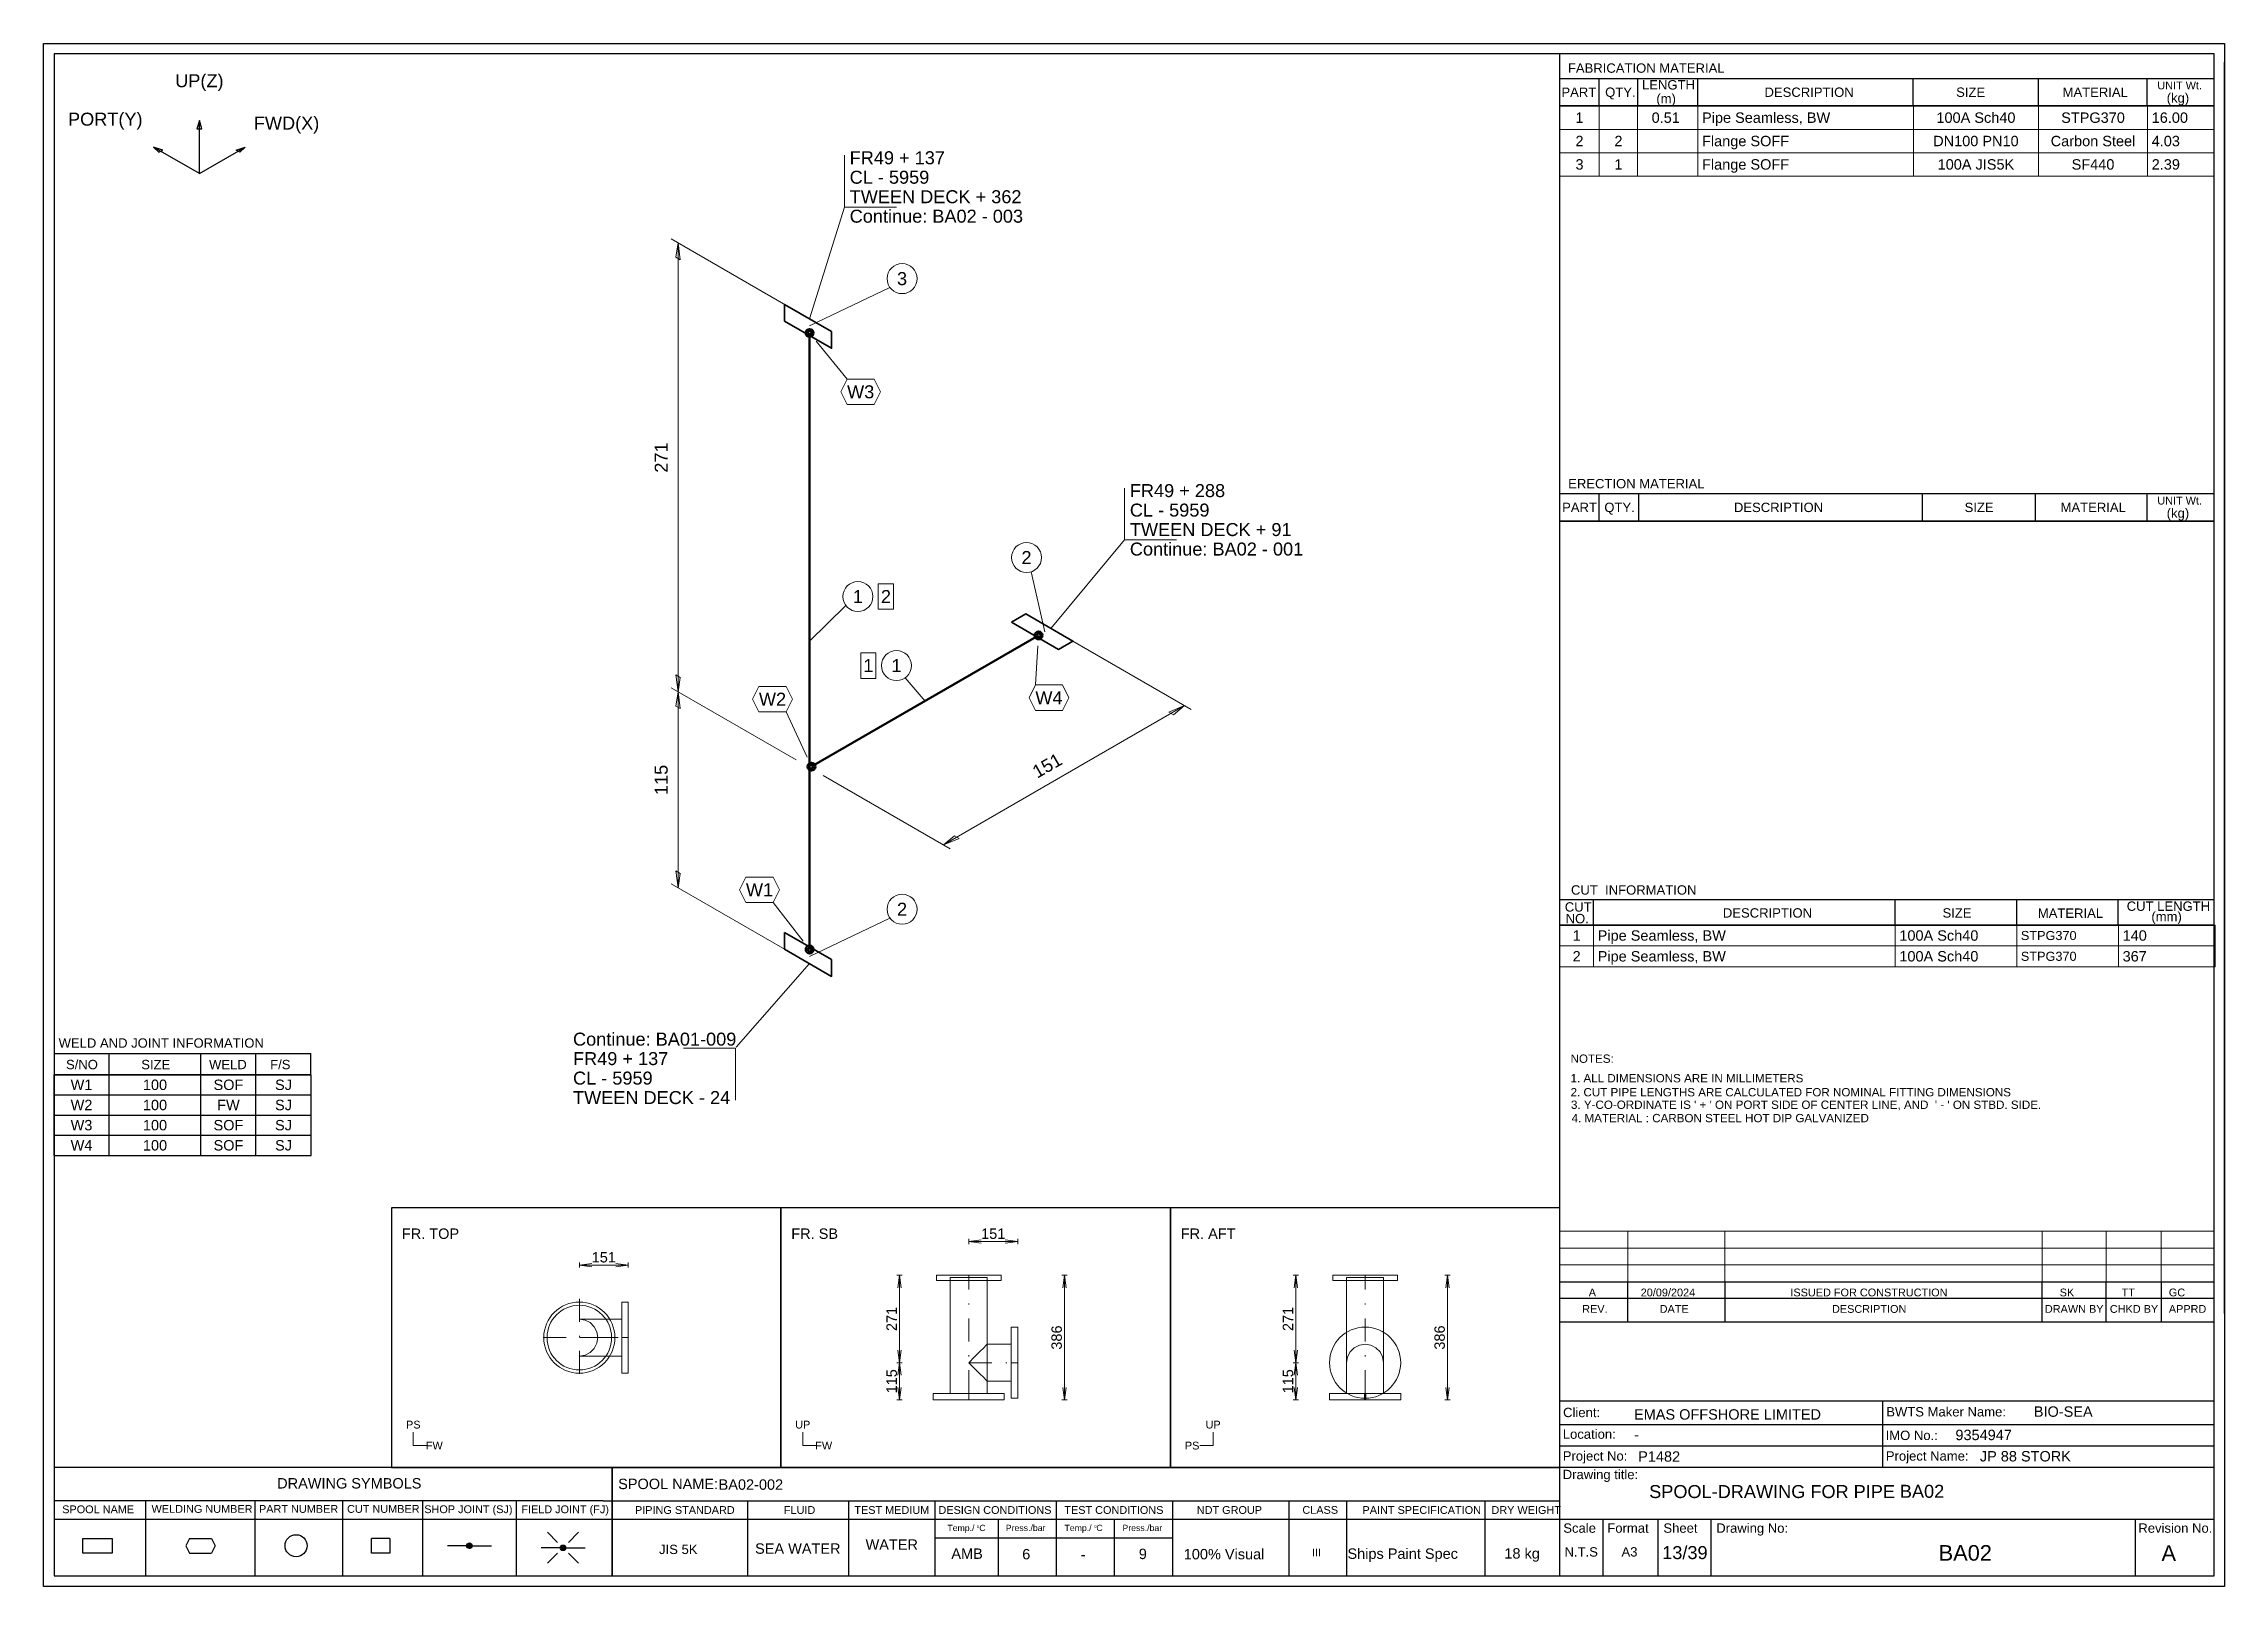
# Model space of a CAD drawing. Header units: millimetres. Extents: x 0 to 420, y 0 to 297.
import ezdxf
from ezdxf.enums import TextEntityAlignment as Align

# ---------------------------------------------------------------- set-up
doc = ezdxf.new("R2010")
doc.units = ezdxf.units.MM
doc.linetypes.add('DOTTED_DASHED5', pattern=[10, 4.444444, -2.666667, 0.222222, -2.666667])
for name, color, linetype in [('FramesFromTables', 40, 'Continuous'), ('I_Coordinates', 11, 'Continuous'), ('I_CutNumbers', 10, 'Continuous'), ('I_Dimensions', 4, 'Continuous'), ('I_OtherComponents', 2, 'Continuous'), ('I_PartNumbers', 9, 'Continuous'), ('I_Pipes', 1, 'Continuous'), ('I_Tags', 8, 'Continuous'), ('SymbolsOnDrawingSheet', 1, 'Continuous'), ('TextFromTables', 2, 'Continuous'), ('TextFromTextBoxes', 2, 'Continuous')]:
    doc.layers.add(name, color=color, linetype=linetype)
doc.styles.add('Cadmatic Default Text', font='arial.ttf')

# ---------------------------------------------------------------- blocks, each defined once
blk = doc.blocks.new('BA01726636996_BOM_4')
at = {"layer": 'FramesFromTables', "linetype": 'ByBlock', "lineweight": 18}
for p, q in [((292, 285), (418, 285)), ((292, 271.5), (292, 285)), ((292, 271.5), (292, 285)), ((299.6, 271.5), (299.6, 285)), ((299.6, 271.5), (299.6, 285)), ((307, 271.5), (307, 285)), ((307, 271.5), (307, 285)), ((318.6, 271.5), (318.6, 285)), ((318.6, 271.5), (318.6, 285)), ((360.1, 271.5), (360.1, 285)), ((360.1, 271.5), (360.1, 285)), ((384.2, 271.5), (384.2, 285)), ((384.2, 271.5), (384.2, 285)), ((405.2, 271.5), (405.2, 285)), ((405.2, 271.5), (405.2, 285)), ((418, 271.5), (418, 285)), ((292, 280.5), (418, 280.5)), ((292, 276), (418, 276)), ((292, 205), (418.1, 205)), ((292, 205), (418.1, 205)), ((292, 127.3), (418.2, 127.3)), ((292, 119.3), (292, 127.3)), ((292, 119.3), (292, 127.3)), ((298.5, 119.3), (298.5, 127.3)), ((298.5, 119.3), (298.5, 127.3)), ((356.6, 119.3), (356.6, 127.3)), ((356.6, 119.3), (356.6, 127.3)), ((380, 119.3), (380, 127.3)), ((380, 119.3), (380, 127.3)), ((399.6, 119.3), (399.6, 127.3)), ((399.6, 119.3), (399.6, 127.3)), ((418, 119.3), (418, 127.3)), ((292, 123.3), (418.2, 123.3)), ((292, 68.4), (418, 68.4)), ((292, 58.6), (292, 68.4)), ((292, 58.6), (292, 68.4)), ((305.1, 58.6), (305.1, 68.4)), ((305.1, 58.6), (305.1, 68.4)), ((323.8, 58.6), (323.8, 68.4)), ((323.8, 58.6), (323.8, 68.4)), ((384.9, 58.6), (384.9, 68.4)), ((384.9, 58.6), (384.9, 68.4)), ((397.2, 58.6), (397.2, 68.4)), ((397.2, 58.6), (397.2, 68.4)), ((407.8, 58.6), (407.8, 68.4)), ((407.8, 58.6), (407.8, 68.4)), ((418, 58.6), (418, 68.4)), ((292, 65.13), (418, 65.13)), ((292, 61.87), (418, 61.87))]:
    blk.add_line(p, q, dxfattribs=at)
at = {"layer": 'FramesFromTables', "linetype": 'ByBlock', "lineweight": -3}
for p, q in [((2, 98.5), (51.5, 98.5)), ((2, 82.96), (2, 98.5)), ((2, 82.96), (2, 98.5)), ((12.6, 82.96), (12.6, 98.5)), ((12.6, 82.96), (12.6, 98.5)), ((30.3, 82.96), (30.3, 98.5)), ((30.3, 82.96), (30.3, 98.5)), ((40.9, 82.96), (40.9, 98.5)), ((40.9, 82.96), (40.9, 98.5)), ((51.5, 82.96), (51.5, 98.5)), ((2, 94.62), (51.5, 94.62)), ((2, 90.73), (51.5, 90.73)), ((2, 86.85), (51.5, 86.85))]:
    blk.add_line(p, q, dxfattribs=at)
at = {"layer": 'FramesFromTables', "linetype": 'ByBlock', "lineweight": 18, "flags": 128}
for points in [[(292, 271.5), (418, 271.5), (418, 285)], [(292, 119.3), (418.2, 119.3), (418.2, 127.3)], [(292, 58.6), (418, 58.6), (418, 68.4)]]:
    blk.add_lwpolyline(points, dxfattribs=at)
at = {"layer": 'FramesFromTables', "linetype": 'ByBlock', "lineweight": -3, "flags": 128}
blk.add_lwpolyline([(2, 82.96), (51.5, 82.96), (51.5, 98.5)], dxfattribs=at)
at = {"layer": 'TextFromTables', "linetype": 'ByBlock', "lineweight": 13, "style": 'Cadmatic Default Text'}
for s, p in [('1', (295.8, 282.75)), ('2', (295.8, 278.25)), ('3', (295.8, 273.75))]:
    blk.add_text(s, height=2, dxfattribs=at).set_placement(p, align=Align.MIDDLE_CENTER)
at = {"layer": 'TextFromTables', "linetype": 'ByBlock', "lineweight": 25, "style": 'Cadmatic Default Text'}
for s, p in [('0.51 ', (312.8, 282.75)), ('100A Sch40', (372.15, 282.75)), ('STPG370', (394.7, 282.75)), ('2', (303.3, 278.25)), ('DN100 PN10', (372.15, 278.25)), ('Carbon Steel', (394.7, 278.25)), ('1', (303.3, 273.75)), ('100A JIS5K', (372.15, 273.75)), ('SF440', (394.7, 273.75)), ('1', (295.25, 125.3)), ('2', (295.25, 121.3)), ('W1', (7.3, 96.56)), ('100', (21.45, 96.56)), ('SOF', (35.6, 96.56)), ('SJ', (46.2, 96.56)), ('W2', (7.3, 92.67)), ('100', (21.45, 92.67)), ('FW', (35.6, 92.67)), ('SJ', (46.2, 92.67)), ('W3', (7.3, 88.79)), ('100', (21.45, 88.79)), ('SOF', (35.6, 88.79)), ('SJ', (46.2, 88.79)), ('W4', (7.3, 84.91)), ('100', (21.45, 84.91)), ('SOF', (35.6, 84.91)), ('SJ', (46.2, 84.91))]:
    blk.add_text(s, height=2, dxfattribs=at).set_placement(p, align=Align.MIDDLE_CENTER)
for s, height, p in [('Pipe Seamless, BW ', 2, (319.4, 282.75)), ('16.00', 2, (406, 282.75)), ('Flange SOFF ', 2, (319.4, 278.25)), ('4.03', 2, (406, 278.25)), ('Flange SOFF ', 2, (319.4, 273.75)), ('2.39', 2, (406, 273.75)), ('Pipe Seamless, BW', 2, (299.3, 125.3)), ('100A Sch40', 2, (357.4, 125.3)), ('STPG370', 1.75, (380.8, 125.3)), ('140', 2, (400.4, 125.3)), ('Pipe Seamless, BW', 2, (299.3, 121.3)), ('100A Sch40', 2, (357.4, 121.3)), ('STPG370', 1.75, (380.8, 121.3)), ('367', 2, (400.4, 121.3))]:
    blk.add_text(s, height=height, dxfattribs=at).set_placement(p, align=Align.MIDDLE_LEFT)
at = {"layer": 'TextFromTextBoxes', "linetype": 'ByBlock', "lineweight": -3, "style": 'Cadmatic Default Text'}
for s, p in [('EMAS OFFSHORE LIMITED', (306.3, 33.1)), ('BIO-SEA', (383.3, 33.65)), ('9354947', (368.2, 29.15)), ('-', (306.3, 29.2)), ('P1482', (307.1, 25)), ('JP 88 STORK', (372.9, 25.05)), ('BA02-002', (130, 19.6))]:
    blk.add_text(s, height=2, dxfattribs=at).set_placement(p, align=Align.MIDDLE_LEFT)
at = {"layer": 'TextFromTextBoxes', "linetype": 'ByBlock', "lineweight": 25, "style": 'Cadmatic Default Text'}
blk.add_text('BA02', height=2.5, dxfattribs=at).set_placement((357.5, 18.3), align=Align.MIDDLE_LEFT)
at = {"layer": 'TextFromTextBoxes', "linetype": 'ByBlock', "lineweight": -3, "style": 'Cadmatic Default Text'}
for s, height, p in [('WATER', 2, (163.35, 8.05)), ('SEA WATER', 2, (145.25, 7.28)), ('AMB', 2, (177.85, 6.3)), ('6', 2, (189.25, 6.2)), ('-', 2, (200.2, 6.15)), ('9', 2, (211.7, 6.25)), ('100% Visual', 2, (227.35, 6.2)), ('Ships Paint Spec', 2, (261.75, 6.3)), ('18 kg', 2, (284.75, 6.35)), ('13/39', 2.5, (316.1, 6.5))]:
    blk.add_text(s, height=height, dxfattribs=at).set_placement(p, align=Align.MIDDLE_CENTER)
at = {"layer": 'TextFromTextBoxes', "linetype": 'ByBlock', "lineweight": 25, "style": 'Cadmatic Default Text'}
blk.add_text('BA02', height=3, dxfattribs=at).set_placement((370.1, 6.45), align=Align.MIDDLE_CENTER)
blk = doc.blocks.new('SEDS_SPOOL_FORMAT_Gol_4')
at = {"layer": 'SymbolsOnDrawingSheet', "linetype": 'ByBlock', "lineweight": -3, "flags": 128}
for points in [[(0, 297), (420, 297), (420, 0), (0, 0), (0, 297)], [(418.01, 295.01), (2, 295.01)], [(2, 295.01), (2, 2)], [(292.02, 50.91), (292.02, 295.01)], [(418.01, 2), (418.01, 295.01)], [(292.02, 290.3), (418.01, 290.3)], [(299.59, 285.01), (299.59, 290.3)], [(307.02, 285.01), (307.02, 290.3)], [(318.61, 285.01), (318.61, 290.3)], [(360.08, 285.01), (360.08, 290.3)], [(384.18, 285.01), (384.18, 290.3)], [(405.15, 285.01), (405.15, 290.3)], [(405.15, 285.01), (405.15, 290.3)], [(420, 52.53), (420, 293.46)], [(420, 52.53), (420, 293.46)], [(292.02, 284.66), (292.02, 288.77)], [(292, 285), (418, 285)], [(292, 253.5), (292, 285)], [(292, 253.5), (292, 285)], [(292.02, 285.01), (418.01, 285.01)], [(418.01, 285.01), (292.02, 285.01)], [(418, 253.5), (418, 285)], [(292.02, 210.38), (418.01, 210.38)], [(299.57, 205.08), (299.57, 210.38)], [(307.21, 205.08), (307.21, 210.38)], [(361.83, 205.03), (361.83, 210.38)], [(383.61, 205.08), (383.61, 210.38)], [(405.15, 205.17), (405.15, 210.38)], [(292.02, 205.08), (292.02, 209.18)], [(292.02, 205.08), (418.01, 205.08)], [(292.02, 186.7), (292.02, 205.08)], [(292.02, 186.7), (292.02, 205.08)], [(418.01, 205.08), (292.02, 205.08)], [(418, 166), (418, 205)], [(292.02, 132.23), (418.01, 132.23)], [(292.02, 127.3), (292.02, 131.41)], [(298.48, 127.3), (298.48, 132.23)], [(356.6, 127.3), (356.6, 132.23)], [(380.01, 127.3), (380.01, 132.23)], [(399.56, 127.3), (399.56, 132.23)], [(292.02, 127.3), (418.01, 127.3)], [(418.01, 127.3), (292.02, 127.3)], [(418, 111.3), (418, 127.3)], [(2, 102.57), (51.49, 102.57)], [(12.6, 98.45), (12.6, 102.57)], [(30.28, 98.45), (30.28, 102.57)], [(40.88, 98.45), (40.88, 102.57)], [(51.49, 98.45), (51.49, 102.57)], [(2, 98.5), (51.5, 98.5)], [(2, 98.5), (51.5, 98.5)], [(51.49, 98.47), (2, 98.47)], [(2, 98.45), (51.49, 98.45)], [(418, 55.4), (418, 68.5)], [(292.02, 52.57), (292.02, 66.5)], [(292.02, 52.57), (292.02, 66.5)], [(292.02, 58.6), (418.01, 58.6)], [(292.02, 55.47), (418.01, 55.47)], [(305.1, 50.91), (305.1, 58.6)], [(323.84, 50.91), (323.84, 58.6)], [(384.91, 50.91), (384.91, 58.6)], [(397.21, 50.91), (397.21, 58.6)], [(407.86, 50.91), (407.86, 58.6)], [(292.02, 50.91), (418.01, 50.91)], [(292.02, 2), (292.02, 50.91)], [(292.02, 35.73), (418.01, 35.73)], [(354.24, 22.93), (354.24, 35.73)], [(292.02, 31.13), (418.01, 31.13)], [(292.02, 27.03), (418.01, 27.03)], [(2, 22.93), (107.74, 22.93)], [(107.74, 22.93), (292.02, 22.93)], [(109.52, 22.93), (109.52, 2)], [(109.52, 2), (109.52, 22.93)], [(292.02, 22.93), (418.01, 22.93)], [(107.74, 16.45), (2, 16.45)], [(2, 12.91), (292.02, 12.91)], [(19.62, 16.45), (19.62, 2)], [(40.69, 16.45), (40.69, 2)], [(57.56, 16.45), (57.56, 2)], [(72.95, 16.45), (72.95, 2)], [(91.02, 16.45), (91.02, 2)], [(107.74, 16.45), (292.02, 16.45)], [(135.58, 16.45), (135.58, 2)], [(155.03, 16.45), (155.03, 2)], [(171.67, 16.45), (171.67, 2)], [(183.82, 12.91), (183.82, 2)], [(195.02, 16.45), (195.02, 2)], [(206.21, 12.91), (206.21, 2)], [(217.4, 16.45), (217.4, 2)], [(239.85, 16.45), (239.85, 2)], [(250.91, 16.34), (250.91, 2)], [(277.59, 16.45), (277.59, 2)], [(292.02, 12.91), (418.01, 12.91)], [(300.39, 2), (300.39, 12.91)], [(310.96, 2), (310.96, 12.91)], [(321.13, 2), (321.13, 12.91)], [(402.9, 2), (402.9, 12.91)], [(13.2, 6.41), (7.55, 6.41), (7.55, 9.23), (13.2, 9.23)], [(13.2, 9.23), (13.2, 6.41)], [(28.12, 9.23), (27.42, 7.82)], [(28.12, 9.23), (32.36, 9.23)], [(32.36, 9.23), (33.07, 7.82)], [(66.68, 9.23), (66.68, 6.41), (63.15, 6.41), (63.15, 9.23)], [(66.68, 9.23), (63.15, 9.23)], [(99, 8.47), (97.06, 10.41)], [(101.09, 8.47), (103.03, 10.41)], [(171.67, 9.37), (217.4, 9.37)], [(171.67, 9.37), (217.4, 9.37)], [(27.42, 7.82), (28.12, 6.41)], [(28.12, 6.41), (32.36, 6.41)], [(33.07, 7.82), (32.36, 6.41)], [(81.48, 7.82), (77.79, 7.82)], [(81.49, 7.78), (82.04, 8.32)], [(81.51, 7.9), (81.93, 8.32)], [(81.52, 7.7), (82.14, 8.32)], [(81.55, 7.62), (82.22, 8.29)], [(81.56, 8.06), (81.76, 8.26)], [(81.57, 7.54), (82.28, 8.25)], [(81.62, 7.48), (82.34, 8.2)], [(81.68, 7.44), (82.4, 8.16)], [(81.74, 7.39), (82.45, 8.1)], [(81.8, 7.35), (82.48, 8.02)], [(81.88, 7.32), (82.5, 7.94)], [(81.98, 7.32), (82.53, 7.86)], [(82.09, 7.32), (82.52, 7.75)], [(82.24, 7.36), (82.47, 7.59)], [(82.54, 7.82), (86.24, 7.82)], [(99.51, 7.42), (95.82, 7.42)], [(99, 6.38), (97.06, 4.44)], [(99.53, 7.47), (99.99, 7.93)], [(99.53, 7.37), (100.1, 7.93)], [(99.56, 7.29), (100.2, 7.93)], [(99.58, 7.62), (99.88, 7.93)], [(99.58, 7.21), (100.27, 7.89)], [(99.61, 7.13), (100.33, 7.84)], [(99.67, 7.08), (100.39, 7.8)], [(99.73, 7.03), (100.45, 7.75)], [(99.79, 6.99), (100.49, 7.69)], [(99.85, 6.94), (100.52, 7.61)], [(99.94, 6.92), (100.54, 7.53)], [(100.04, 6.92), (100.57, 7.45)], [(100.15, 6.92), (100.54, 7.31)], [(100.38, 7.04), (100.49, 7.15)], [(100.57, 7.42), (104.27, 7.42)], [(101.09, 6.38), (103.03, 4.44)], [(2, 2), (418.01, 2)]]:
    blk.add_lwpolyline(points, dxfattribs=at)
at = {"layer": 'SymbolsOnDrawingSheet', "linetype": 'ByBlock', "lineweight": -3}
for centre, radius in [((48.63, 7.82), 2.12), ((82.01, 7.82), 0.53), ((100.04, 7.42), 0.53)]:
    blk.add_circle(centre, radius, dxfattribs=at)
at = {"layer": 'SymbolsOnDrawingSheet', "linetype": 'ByBlock', "lineweight": -3, "style": 'Cadmatic Default Text'}
for s, height, p in [('FABRICATION MATERIAL', 1.8, (293.57, 293.19)), ('LENGTH', 1.8, (307.84, 289.97)), ('PART', 1.8, (292.32, 288.55)), ('QTY.', 1.8, (300.74, 288.55)), ('DESCRIPTION', 1.8, (331.43, 288.55)), ('SIZE', 1.8, (368.34, 288.55)), ('MATERIAL', 1.8, (388.84, 288.55)), ('UNIT Wt.', 1.5, (407.08, 289.7)), (' (kg)', 1.8, (408.19, 287.46)), ('ERECTION MATERIAL', 1.8, (293.62, 213.19)), ('PART', 1.8, (292.45, 208.62)), ('QTY.', 1.8, (300.58, 208.62)), ('DESCRIPTION', 1.8, (325.54, 208.62)), ('SIZE', 1.8, (369.97, 208.62)), ('MATERIAL', 1.8, (388.45, 208.62)), ('UNIT Wt.', 1.5, (407.08, 209.77)), (' (kg)', 1.8, (408.19, 207.53)), ('CUT  INFORMATION', 1.8, (294.16, 134.97)), ('CUT ', 1.8, (292.97, 131.7)), ('DESCRIPTION', 1.8, (323.41, 130.55)), ('SIZE', 1.8, (365.72, 130.55)), ('MATERIAL', 1.8, (384.07, 130.5)), ('CUT LENGTH', 1.8, (401.19, 131.85)), ('NO.', 1.8, (293.13, 129.46)), ('(mm)', 1.8, (405.94, 129.85)), ('WELD AND JOINT INFORMATION', 1.8, (2.89, 105.5)), ('S/NO', 1.8, (4.31, 101.36)), ('SIZE', 1.8, (18.81, 101.36)), ('WELD', 1.8, (31.86, 101.36)), ('F/S', 1.8, (43.63, 101.36)), ('SPOOL-DRAWING FOR PIPE', 2.5, (309.22, 19.5))]:
    blk.add_text(s, height=height, dxfattribs=at).set_placement(p, align=Align.TOP_LEFT)
for s, height, p in [('(m)', 1.8, (310.6, 285.51)), ('Client:', 1.8, (292.64, 32.58)), ('BWTS Maker Name:', 1.8, (354.88, 32.71)), ('Location:', 1.8, (292.58, 28.41)), ('IMO No.:', 1.8, (354.76, 28.17)), ('Project No:', 1.8, (292.58, 24.2)), ('Project Name:', 1.8, (354.8, 24.2)), ('Drawing title:', 1.8, (292.57, 20.64)), ('DRAWING SYMBOLS', 2, (44.98, 18.84)), ('Temp./  C   ', 1.2, (174.06, 10.65)), ('0', 0.53, (179.71, 11.25)), ('Press./bar', 1.2, (185.31, 10.65)), ('Temp./  C   ', 1.2, (196.61, 10.65)), ('0', 0.53, (202.37, 11.25)), ('Press./bar', 1.2, (207.78, 10.65)), ('Scale', 1.8, (292.68, 10.32)), ('Format', 1.8, (301.16, 10.32)), ('Sheet', 1.8, (311.96, 10.32)), ('Drawing No:', 1.8, (322.14, 10.32)), ('Revision No.', 1.8, (403.43, 10.32)), ('N.T.S', 1.8, (292.92, 5.74)), ('A3', 1.8, (303.89, 5.74))]:
    blk.add_text(s, height=height, dxfattribs=at).set_placement(p)
for s, height, p in [('NOTES:', 1.6, (294.08, 101.59)), ('1. ALL DIMENSIONS ARE IN MILLIMETERS', 1.6, (294.08, 97.83)), ('2. CUT PIPE LENGTHS ARE CALCULATED FOR NOMINAL FITTING DIMENSIONS', 1.6, (294.08, 95.13)), ("3. Y-CO-ORDINATE IS ' + ' ON PORT SIDE OF CENTER LINE, AND  ' - ' ON STBD. SIDE.", 1.6, (294.16, 92.72)), ('4. MATERIAL : CARBON STEEL HOT DIP GALVANIZED', 1.6, (294.28, 90.15)), ('A', 1.5, (297.58, 56.58)), ('20/09/2024', 1.5, (307.59, 56.58)), ('ISSUED FOR CONSTRUCTION', 1.5, (336.41, 56.58)), ('SK', 1.5, (388.28, 56.58)), ('TT', 1.5, (400.21, 56.58)), ('GC', 1.5, (409.3, 56.58)), ('REV.', 1.5, (296.32, 53.41)), ('DATE', 1.5, (311.24, 53.41)), ('DESCRIPTION', 1.5, (344.43, 53.41)), ('DRAWN BY', 1.5, (385.43, 53.41)), ('CHKD BY', 1.5, (397.94, 53.41)), ('APPRD', 1.5, (409.3, 53.41)), ('SPOOL NAME:', 2, (110.65, 19.73)), ('SPOOL NAME', 1.5, (3.58, 14.83)), ('WELDING NUMBER', 1.5, (20.79, 14.91)), ('PART NUMBER', 1.5, (41.48, 14.91)), ('CUT NUMBER', 1.5, (58.44, 14.91)), ('SHOP JOINT (SJ)', 1.5, (73.31, 14.85)), ('FIELD JOINT (FJ)', 1.5, (92, 14.83)), ('PIPING STANDARD', 1.5, (113.89, 14.7)), ('FLUID', 1.5, (142.57, 14.7)), ('TEST MEDIUM', 1.5, (156.14, 14.7)), ('DESIGN CONDITIONS', 1.5, (172.34, 14.7)), ('TEST CONDITIONS', 1.5, (196.58, 14.7)), ('NDT GROUP', 1.5, (222.09, 14.7)), ('CLASS', 1.5, (242.43, 14.72)), ('PAINT SPECIFICATION', 1.5, (254.01, 14.7)), ('DRY WEIGHT', 1.5, (278.84, 14.7)), ('JIS 5K', 1.8, (118.53, 7.12)), ('III', 1.5, (244.26, 6.51)), ('A', 3, (407.89, 6.4))]:
    blk.add_text(s, height=height, dxfattribs=at).set_placement(p, align=Align.MIDDLE_LEFT)
blk = doc.blocks.new('BA01726636996_PRT_0_3')
at = {"layer": 'I_OtherComponents', "linetype": 'ByBlock', "lineweight": 35, "flags": 128}
blk.add_lwpolyline([(90.71, 102.57), (90.71, 99.36), (99.76, 94.14), (99.76, 97.35), (90.71, 102.57)], dxfattribs=at)
at = {"layer": 'I_OtherComponents', "linetype": 'ByBlock', "lineweight": 50}
for radius in [0.75, 0.375]:
    blk.add_circle((95.52, 99.31), radius, dxfattribs=at)
blk = doc.blocks.new('BA01726636996_PRT_1_3')
at = {"layer": 'I_Pipes', "linetype": 'ByBlock', "lineweight": 50}
blk.add_line((95.52, 99.31), (95.52, 217.99), dxfattribs=at)
blk = doc.blocks.new('BA01726636996_PRT_4_3')
at = {"layer": 'I_OtherComponents', "linetype": 'ByBlock', "lineweight": 35, "flags": 128}
blk.add_lwpolyline([(90.71, 220.28), (90.71, 223.49), (99.76, 218.26), (99.76, 215.05), (90.71, 220.28)], dxfattribs=at)
at = {"layer": 'I_OtherComponents', "linetype": 'ByBlock', "lineweight": 50}
for radius in [0.75, 0.375]:
    blk.add_circle((95.52, 217.99), radius, dxfattribs=at)
blk = doc.blocks.new('BA01726636996_PRT_21_3')
at = {"layer": 'I_OtherComponents', "linetype": 'ByBlock', "lineweight": 35, "flags": 128}
blk.add_lwpolyline([(134.39, 162.3), (137.17, 163.9), (146.22, 158.68), (143.44, 157.07), (134.39, 162.3)], dxfattribs=at)
at = {"layer": 'I_OtherComponents', "linetype": 'ByBlock', "lineweight": 50}
for radius in [0.75, 0.375]:
    blk.add_circle((139.62, 159.77), radius, dxfattribs=at)
blk = doc.blocks.new('BA01726636996_PRT_22_3')
at = {"layer": 'I_Pipes', "linetype": 'ByBlock', "lineweight": 50}
blk.add_line((95.88, 134.51), (139.62, 159.77), dxfattribs=at)
blk = doc.blocks.new('BA01726636996_DIM_0_3')
at = {"layer": 'I_Dimensions', "linetype": 'ByBlock', "lineweight": 0}
for p, q in [((68.89, 149.68), (92.92, 135.81)), ((70.19, 111.21), (70.19, 148.93)), ((92.92, 98.09), (68.89, 111.96))]:
    blk.add_line(p, q, dxfattribs=at)
at = {"layer": 'I_Dimensions', "linetype": 'ByBlock', "lineweight": 0, "flags": 128}
for points in [[(70.19, 148.93), (70.62, 145.68), (69.76, 146.18), (70.19, 148.93)], [(70.19, 111.21), (70.62, 113.96), (69.76, 114.46), (70.19, 111.21)]]:
    blk.add_lwpolyline(points, dxfattribs=at)
at = {"layer": 'I_Dimensions', "linetype": 'ByBlock', "lineweight": 0, "style": 'Cadmatic Default Text'}
blk.add_text('115', height=2.5, rotation=90, dxfattribs=at).set_placement((66.94, 131.95), align=Align.MIDDLE_CENTER)
blk = doc.blocks.new('BA01726636996_DIM_1_3')
at = {"layer": 'I_Dimensions', "linetype": 'ByBlock', "lineweight": 0}
for p, q in [((169.04, 145.5), (144.58, 159.63)), ((121.29, 119.43), (167.74, 146.25)), ((98.12, 132.81), (122.58, 118.68))]:
    blk.add_line(p, q, dxfattribs=at)
at = {"layer": 'I_Dimensions', "linetype": 'ByBlock', "lineweight": 0, "flags": 128}
for points in [[(167.74, 146.25), (165.58, 144.5), (164.71, 145), (167.74, 146.25)], [(121.29, 119.43), (124.32, 120.68), (123.45, 121.18), (121.29, 119.43)]]:
    blk.add_lwpolyline(points, dxfattribs=at)
at = {"layer": 'I_Dimensions', "linetype": 'ByBlock', "lineweight": 0, "style": 'Cadmatic Default Text'}
blk.add_text('151', height=2.5, rotation=30, dxfattribs=at).set_placement((141.27, 134.72), align=Align.MIDDLE_CENTER)
blk = doc.blocks.new('BA01726636996_DIM_2_3')
at = {"layer": 'I_Dimensions', "linetype": 'ByBlock', "lineweight": 0}
for p, q in [((68.89, 236.09), (92.92, 222.21)), ((70.19, 148.93), (70.19, 235.34)), ((92.92, 135.81), (68.89, 149.68))]:
    blk.add_line(p, q, dxfattribs=at)
at = {"layer": 'I_Dimensions', "linetype": 'ByBlock', "lineweight": 0, "flags": 128}
for points in [[(70.19, 235.34), (70.62, 232.09), (69.76, 232.59), (70.19, 235.34)], [(70.19, 148.93), (70.62, 151.68), (69.76, 152.18), (70.19, 148.93)]]:
    blk.add_lwpolyline(points, dxfattribs=at)
at = {"layer": 'I_Dimensions', "linetype": 'ByBlock', "lineweight": 0, "style": 'Cadmatic Default Text'}
blk.add_text('271', height=2.5, rotation=90, dxfattribs=at).set_placement((66.94, 194.01), align=Align.MIDDLE_CENTER)
blk = doc.blocks.new('BA01726636996_CRD_0_3')
at = {"layer": 'I_Coordinates', "linetype": 'ByBlock', "lineweight": 0}
blk.add_line((102.24, 242.23), (95.52, 220.71), dxfattribs=at)
at = {"layer": 'I_Coordinates', "linetype": 'ByBlock', "lineweight": 0, "flags": 128}
blk.add_lwpolyline([(102.24, 252.23), (102.24, 242.23), (112.24, 242.23)], dxfattribs=at)
at = {"layer": 'I_Coordinates', "linetype": 'ByBlock', "lineweight": 0, "style": 'Cadmatic Default Text'}
for s, p in [('FR49 + 137', (103.24, 250.48)), ('CL - 5959', (103.24, 246.73)), ('TWEEN DECK + 362', (103.24, 242.98)), ('Continue: BA02 - 003', (103.24, 239.23))]:
    blk.add_text(s, height=2.5, dxfattribs=at).set_placement(p)
blk = doc.blocks.new('BA01726636996_CRD_1_3')
at = {"layer": 'I_Coordinates', "linetype": 'ByBlock', "lineweight": 0}
blk.add_line((156.2, 178.15), (141.98, 161.13), dxfattribs=at)
at = {"layer": 'I_Coordinates', "linetype": 'ByBlock', "lineweight": 0, "flags": 128}
blk.add_lwpolyline([(156.2, 188.15), (156.2, 178.15), (166.2, 178.15)], dxfattribs=at)
at = {"layer": 'I_Coordinates', "linetype": 'ByBlock', "lineweight": 0, "style": 'Cadmatic Default Text'}
for s, p in [('CL - 5959', (157.2, 182.65)), ('FR49 + 288', (157.2, 186.4)), ('TWEEN DECK + 91', (157.2, 178.9)), ('Continue: BA02 - 001', (157.2, 175.15))]:
    blk.add_text(s, height=2.5, dxfattribs=at).set_placement(p)
blk = doc.blocks.new('BA01726636996_CRD_2_3')
at = {"layer": 'I_Coordinates', "linetype": 'ByBlock', "lineweight": 0}
blk.add_line((81.41, 80.5), (95.52, 96.59), dxfattribs=at)
at = {"layer": 'I_Coordinates', "linetype": 'ByBlock', "lineweight": 0, "flags": 128}
blk.add_lwpolyline([(81.23, 70.3), (81.23, 80.3), (71.23, 80.3)], dxfattribs=at)
at = {"layer": 'I_Coordinates', "linetype": 'ByBlock', "lineweight": 0, "style": 'Cadmatic Default Text'}
for s, p in [('Continue: BA01-009', (49.96, 83.3)), ('CL - 5959', (49.96, 75.8)), ('FR49 + 137', (49.96, 79.55)), ('TWEEN DECK - 24', (49.96, 72.05))]:
    blk.add_text(s, height=2.5, dxfattribs=at).set_placement(p, align=Align.TOP_LEFT)
blk = doc.blocks.new('BA01726636996_PTN_0_3')
at = {"layer": 'I_PartNumbers', "linetype": 'ByBlock', "lineweight": 0}
blk.add_line((110.99, 105.36), (95.52, 97.95), dxfattribs=at)
blk.add_circle((113.33, 107.06), 2.89, dxfattribs=at)
at = {"layer": 'I_PartNumbers', "linetype": 'ByBlock', "lineweight": 0, "style": 'Cadmatic Default Text'}
blk.add_text('2', height=2.5, dxfattribs=at).set_placement((113.33, 107.06), align=Align.MIDDLE_CENTER)
blk = doc.blocks.new('BA01726636996_PTN_1_3')
at = {"layer": 'I_PartNumbers', "linetype": 'ByBlock', "lineweight": 0}
blk.add_line((110.99, 226.76), (95.52, 219.35), dxfattribs=at)
blk.add_circle((113.33, 228.46), 2.89, dxfattribs=at)
at = {"layer": 'I_PartNumbers', "linetype": 'ByBlock', "lineweight": 0, "style": 'Cadmatic Default Text'}
blk.add_text('3', height=2.5, dxfattribs=at).set_placement((113.33, 228.46), align=Align.MIDDLE_CENTER)
blk = doc.blocks.new('BA01726636996_PTN_2_3')
at = {"layer": 'I_PartNumbers', "linetype": 'ByBlock', "lineweight": 0}
blk.add_line((113.95, 151.62), (117.75, 147.14), dxfattribs=at)
blk.add_circle((112.25, 153.96), 2.89, dxfattribs=at)
at = {"layer": 'I_PartNumbers', "linetype": 'ByBlock', "lineweight": 0, "style": 'Cadmatic Default Text'}
blk.add_text('1', height=2.5, dxfattribs=at).set_placement((112.25, 153.96), align=Align.MIDDLE_CENTER)
blk = doc.blocks.new('BA01726636996_PTN_3_3')
at = {"layer": 'I_PartNumbers', "linetype": 'ByBlock', "lineweight": 0}
blk.add_line((102.49, 165.56), (95.52, 158.65), dxfattribs=at)
blk.add_circle((104.83, 167.26), 2.89, dxfattribs=at)
at = {"layer": 'I_PartNumbers', "linetype": 'ByBlock', "lineweight": 0, "style": 'Cadmatic Default Text'}
blk.add_text('1', height=2.5, dxfattribs=at).set_placement((104.83, 167.26), align=Align.MIDDLE_CENTER)
blk = doc.blocks.new('BA01726636996_PTN_4_3')
at = {"layer": 'I_PartNumbers', "linetype": 'ByBlock', "lineweight": 0}
blk.add_line((138.19, 172.02), (140.8, 160.45), dxfattribs=at)
blk.add_circle((137.3, 174.77), 2.89, dxfattribs=at)
at = {"layer": 'I_PartNumbers', "linetype": 'ByBlock', "lineweight": 0, "style": 'Cadmatic Default Text'}
blk.add_text('2', height=2.5, dxfattribs=at).set_placement((137.3, 174.77), align=Align.MIDDLE_CENTER)
blk = doc.blocks.new('BA01726636996_CUT_5_3')
at = {"layer": 'I_CutNumbers', "linetype": 'ByBlock', "lineweight": 0, "flags": 128}
blk.add_lwpolyline([(108.31, 151.51), (108.31, 156.41), (105.37, 156.41), (105.37, 151.51), (108.31, 151.51)], dxfattribs=at)
at = {"layer": 'I_CutNumbers', "linetype": 'ByBlock', "lineweight": 0, "style": 'Cadmatic Default Text'}
blk.add_text('1', height=2.5, dxfattribs=at).set_placement((106.84, 153.96), align=Align.MIDDLE_CENTER)
blk = doc.blocks.new('BA01726636996_CUT_6_3')
at = {"layer": 'I_CutNumbers', "linetype": 'ByBlock', "lineweight": 0, "flags": 128}
blk.add_lwpolyline([(111.7, 164.81), (111.7, 169.71), (108.76, 169.71), (108.76, 164.81), (111.7, 164.81)], dxfattribs=at)
at = {"layer": 'I_CutNumbers', "linetype": 'ByBlock', "lineweight": 0, "style": 'Cadmatic Default Text'}
blk.add_text('2', height=2.5, dxfattribs=at).set_placement((110.23, 167.26), align=Align.MIDDLE_CENTER)
blk = doc.blocks.new('Pi_Weld_0')
at = {"layer": 'I_Tags', "linetype": 'ByBlock', "lineweight": 0, "flags": 128}
for points in [[(-2.62, 2.45), (-3.84, 0)], [(-3.84, 0), (-2.62, -2.45)], [(2.62, 2.45), (-2.62, 2.45)], [(3.84, 0), (2.62, 2.45)], [(2.62, -2.45), (3.84, 0)], [(-2.62, -2.45), (2.62, -2.45)], [(2.62, -2.45), (8.42, -9.91)]]:
    blk.add_lwpolyline(points, dxfattribs=at)
at = {"layer": 'I_Tags', "linetype": 'ByBlock', "lineweight": 0, "style": 'Cadmatic Default Text'}
blk.add_text('W1', height=2.5, dxfattribs=at).set_placement((0, 0), align=Align.MIDDLE_CENTER)
blk = doc.blocks.new('Pi_Weld_1')
at = {"layer": 'I_Tags', "linetype": 'ByBlock', "lineweight": 0, "flags": 128}
for points in [[(-2.62, 2.45), (-8.58, 9.77)], [(-2.62, 2.45), (-3.84, 0)], [(-3.84, 0), (-2.62, -2.45)], [(2.62, 2.45), (-2.62, 2.45)], [(3.84, 0), (2.62, 2.45)], [(2.62, -2.45), (3.84, 0)], [(-2.62, -2.45), (2.62, -2.45)]]:
    blk.add_lwpolyline(points, dxfattribs=at)
at = {"layer": 'I_Tags', "linetype": 'ByBlock', "lineweight": 0, "style": 'Cadmatic Default Text'}
blk.add_text('W3', height=2.5, dxfattribs=at).set_placement((0, 0), align=Align.MIDDLE_CENTER)
blk = doc.blocks.new('Pi_Weld_2')
at = {"layer": 'I_Tags', "linetype": 'ByBlock', "lineweight": 0, "flags": 128}
for points in [[(-2.62, 2.45), (-3.84, 0)], [(-3.84, 0), (-2.62, -2.45)], [(2.62, 2.45), (-2.62, 2.45)], [(3.84, 0), (2.62, 2.45)], [(2.62, -2.45), (3.84, 0)], [(-2.62, -2.45), (2.62, -2.45)], [(2.62, -2.45), (6.66, -11.18)]]:
    blk.add_lwpolyline(points, dxfattribs=at)
at = {"layer": 'I_Tags', "linetype": 'ByBlock', "lineweight": 0, "style": 'Cadmatic Default Text'}
blk.add_text('W2', height=2.5, dxfattribs=at).set_placement((0, 0), align=Align.MIDDLE_CENTER)
blk = doc.blocks.new('Pi_Weld_3')
at = {"layer": 'I_Tags', "linetype": 'ByBlock', "lineweight": 0, "flags": 128}
for points in [[(-2.62, 2.45), (-2.13, 9.99)], [(-2.62, 2.45), (-3.84, 0)], [(-3.84, 0), (-2.62, -2.45)], [(2.62, 2.45), (-2.62, 2.45)], [(3.84, 0), (2.62, 2.45)], [(2.62, -2.45), (3.84, 0)], [(-2.62, -2.45), (2.62, -2.45)]]:
    blk.add_lwpolyline(points, dxfattribs=at)
at = {"layer": 'I_Tags', "linetype": 'ByBlock', "lineweight": 0, "style": 'Cadmatic Default Text'}
blk.add_text('W4', height=2.5, dxfattribs=at).set_placement((0, 0), align=Align.MIDDLE_CENTER)

msp = doc.modelspace()

# ---------------------------------------------------------------- linework, layer by layer
at = {"linetype": 'ByBlock', "lineweight": 13, "flags": 128}
for points in [[(178.18, 65.9), (178.18, 66.9)], [(178.18, 66.4), (180.58, 66.09), (178.18, 66.4), (180.58, 66.72), (178.18, 66.4)], [(178.18, 66.4), (187.6, 66.4)], [(187.6, 66.4), (185.2, 66.72), (187.6, 66.4), (185.2, 66.09), (187.6, 66.4)], [(187.6, 65.9), (187.6, 66.9)], [(103.18, 61.36), (103.18, 62.36)], [(103.18, 61.86), (105.58, 61.54), (103.18, 61.86), (105.58, 62.18), (103.18, 61.86)], [(103.18, 61.86), (112.6, 61.86)], [(112.6, 61.86), (110.2, 62.18), (112.6, 61.86), (110.2, 61.54), (112.6, 61.86)], [(112.6, 61.36), (112.6, 62.36)], [(165.33, 59.9), (164.33, 59.9)], [(164.83, 59.9), (164.51, 57.5), (164.83, 59.9), (165.15, 57.5), (164.83, 59.9)], [(164.83, 43.06), (164.83, 59.9)], [(196.1, 59.9), (197.1, 59.9)], [(196.6, 59.9), (196.29, 57.5), (196.6, 59.9), (196.92, 57.5), (196.6, 59.9)], [(196.6, 35.9), (196.6, 59.9)], [(241.66, 59.9), (240.66, 59.9)], [(241.16, 59.9), (240.85, 57.5), (241.16, 59.9), (241.48, 57.5), (241.16, 59.9)], [(241.16, 43.06), (241.16, 59.9)], [(269.86, 59.9), (270.86, 59.9)], [(270.36, 59.9), (270.04, 57.5), (270.36, 59.9), (270.67, 57.5), (270.36, 59.9)], [(270.36, 35.9), (270.36, 59.9)], [(165.33, 43.06), (164.33, 43.06)], [(164.83, 43.06), (165.15, 45.46), (164.83, 43.06), (164.51, 45.46), (164.83, 43.06)], [(164.83, 43.06), (164.51, 40.66), (164.83, 43.06), (165.15, 40.66), (164.83, 43.06)], [(164.83, 35.9), (164.83, 43.06)], [(241.66, 43.06), (240.66, 43.06)], [(241.16, 43.06), (241.48, 45.46), (241.16, 43.06), (240.85, 45.46), (241.16, 43.06)], [(241.16, 43.06), (240.85, 40.66), (241.16, 43.06), (241.48, 40.66), (241.16, 43.06)], [(241.16, 35.9), (241.16, 43.06)], [(164.83, 35.9), (165.15, 38.3), (164.83, 35.9), (164.51, 38.3), (164.83, 35.9)], [(196.6, 35.9), (196.92, 38.3), (196.6, 35.9), (196.29, 38.3), (196.6, 35.9)], [(241.16, 35.9), (241.48, 38.3), (241.16, 35.9), (240.85, 38.3), (241.16, 35.9)], [(270.36, 35.9), (270.67, 38.3), (270.36, 35.9), (270.04, 38.3), (270.36, 35.9)], [(165.33, 35.9), (164.33, 35.9)], [(196.1, 35.9), (197.1, 35.9)], [(241.66, 35.9), (240.66, 35.9)], [(269.86, 35.9), (270.86, 35.9)]]:
    msp.add_lwpolyline(points, dxfattribs=at)
at = {"linetype": 'DOTTED_DASHED5', "lineweight": 13, "flags": 128}
for points in [[(178.18, 59.9), (178.18, 58.91)], [(178.18, 37.15), (178.18, 59.47)], [(254.51, 59.9), (254.51, 58.91)], [(254.51, 37.15), (254.51, 59.47)], [(103.18, 55.36), (103.18, 40.42)], [(110.65, 47.89), (95.71, 47.89)], [(103.18, 47.89), (111.36, 47.89)], [(112.6, 47.89), (111.36, 47.89)], [(178.18, 43.06), (186.36, 43.06)], [(187.6, 43.06), (186.36, 43.06)], [(178.18, 35.9), (178.18, 37.15)], [(254.51, 35.9), (254.51, 37.15)]]:
    msp.add_lwpolyline(points, dxfattribs=at)
at = {"layer": 'I_Pipes', "linetype": 'ByBlock', "lineweight": 50}
for radius in [0.75, 0.375]:
    msp.add_circle((147.88, 157.81), radius, dxfattribs=at)
at = {"layer": 'SymbolsOnDrawingSheet', "linetype": 'ByBlock', "lineweight": 25, "flags": 128}
for points in [[(30.5, 280.57), (30, 282.21), (29.5, 280.57), (30.5, 280.57)], [(30, 272), (30, 282.21)], [(30, 272), (21.16, 277.1)], [(22.93, 276.49), (21.16, 277.1), (22.22, 276.08), (22.93, 276.49)], [(30, 272), (38.84, 277.1)], [(37.07, 276.49), (38.84, 277.1), (37.78, 276.08), (37.07, 276.49)], [(67, 22.9), (142, 22.9), (142, 72.9), (67, 72.9), (67, 22.9)], [(142, 22.9), (217, 22.9), (217, 72.9), (142, 72.9), (142, 22.9)], [(217, 22.9), (292, 22.9), (292, 72.9), (217, 72.9), (217, 22.9)]]:
    msp.add_lwpolyline(points, dxfattribs=at)
at = {"layer": 'SymbolsOnDrawingSheet', "linetype": 'ByBlock', "lineweight": 18, "flags": 128}
for points in [[(184.4, 59.9), (184.4, 58.91), (171.95, 58.91), (171.95, 59.9), (184.4, 59.9)], [(174.62, 37.15), (174.62, 59.47), (181.74, 59.47), (181.74, 37.15), (174.62, 37.15)], [(260.74, 59.9), (260.74, 58.91), (248.29, 58.91), (248.29, 59.9), (260.74, 59.9)], [(250.95, 37.15), (250.95, 59.47), (258.07, 59.47), (258.07, 37.15), (250.95, 37.15)], [(112.6, 41.04), (111.36, 41.04), (111.36, 54.74), (112.6, 54.74), (112.6, 41.04)], [(111.35, 51.27), (111.35, 51.45), (103.18, 51.45)], [(103.18, 51.45), (104.28, 51.27)], [(104.28, 51.27), (105.27, 50.77)], [(105.27, 50.77), (106.06, 49.98)], [(111.35, 50.77), (111.35, 51.27)], [(111.35, 49.98), (111.35, 50.77)], [(106.06, 49.98), (106.56, 48.99)], [(106.56, 46.79), (106.06, 45.8)], [(106.56, 48.99), (106.74, 47.89)], [(106.74, 47.89), (106.56, 46.79)], [(111.35, 48.99), (111.35, 49.98)], [(111.35, 47.89), (111.35, 48.99)], [(111.35, 46.79), (111.35, 47.89)], [(111.35, 45.8), (111.35, 46.79)], [(181.56, 46.44), (181.05, 45.94)], [(181.74, 46.62), (181.56, 46.44)], [(186.35, 46.44), (186.35, 46.62), (181.74, 46.62)], [(186.35, 45.94), (186.35, 46.44)], [(187.6, 36.21), (186.36, 36.21), (186.36, 49.91), (187.6, 49.91), (187.6, 36.21)], [(252.42, 45.94), (253.41, 46.44), (252.42, 45.94)], [(253.41, 46.44), (254.51, 46.62), (253.41, 46.44)], [(254.51, 46.62), (255.61, 46.44), (254.51, 46.62)], [(255.61, 46.44), (256.6, 45.94), (255.61, 46.44)], [(103.18, 44.33), (104.28, 44.51), (105.27, 45.01)], [(104.28, 44.51), (103.18, 44.33), (111.35, 44.33), (111.35, 44.51)], [(105.27, 45.01), (104.28, 44.51)], [(106.06, 45.8), (105.27, 45.01)], [(111.35, 45.01), (111.35, 45.8)], [(111.35, 44.51), (111.35, 45.01)], [(179.28, 44.16), (178.18, 43.06)], [(178.18, 43.06), (179.28, 41.96)], [(180.27, 45.15), (179.28, 44.16)], [(181.05, 45.94), (180.27, 45.15)], [(186.35, 45.15), (186.35, 45.94)], [(186.35, 44.16), (186.35, 45.15)], [(186.35, 43.06), (186.35, 44.16)], [(186.35, 41.96), (186.35, 43.06)], [(250.95, 43.06), (251.13, 44.16), (250.95, 43.06)], [(251.13, 44.16), (251.63, 45.15), (251.13, 44.16)], [(251.63, 45.15), (252.42, 45.94), (251.63, 45.15)], [(256.6, 45.94), (257.39, 45.15), (256.6, 45.94)], [(257.39, 45.15), (257.89, 44.16), (257.39, 45.15)], [(257.89, 44.16), (258.07, 43.06), (257.89, 44.16)], [(179.28, 41.96), (180.27, 40.97)], [(180.27, 40.97), (181.05, 40.18)], [(181.05, 40.18), (181.56, 39.68)], [(181.56, 39.68), (181.74, 39.5), (186.35, 39.5), (186.35, 39.68)], [(186.35, 40.97), (186.35, 41.96)], [(186.35, 40.18), (186.35, 40.97)], [(186.35, 39.68), (186.35, 40.18)], [(171.33, 35.9), (171.33, 37.15), (185.02, 37.15), (185.02, 35.9), (171.33, 35.9)], [(247.66, 37.15), (247.66, 35.9)], [(247.66, 37.15), (247.9, 37.15), (248.58, 37.15), (249.67, 37.15), (251.09, 37.15), (252.74, 37.15), (254.39, 37.15), (254.63, 37.15), (256.28, 37.15), (257.93, 37.15), (259.35, 37.15), (260.44, 37.15), (261.12, 37.15), (261.36, 37.15)], [(260.44, 35.9), (259.35, 35.9), (257.93, 35.9), (256.28, 35.9), (254.63, 35.9), (254.39, 35.9), (252.74, 35.9), (251.09, 35.9), (249.67, 35.9), (248.58, 35.9), (247.9, 35.9), (247.66, 35.9), (247.9, 35.9), (248.58, 35.9), (249.67, 35.9), (251.09, 35.9), (252.74, 35.9), (254.51, 35.9), (256.28, 35.9), (257.93, 35.9), (259.35, 35.9), (260.44, 35.9), (261.12, 35.9), (261.36, 35.9), (261.12, 35.9), (260.44, 35.9)], [(254.39, 35.9), (254.39, 37.15)], [(254.63, 37.15), (254.63, 35.9)], [(261.36, 35.9), (261.36, 37.15)], [(71.2, 27.1), (71.2, 29.67)], [(146.2, 27.1), (146.2, 29.67)], [(225.24, 27.1), (225.24, 29.67)], [(71.2, 27.1), (73.78, 27.1)], [(146.2, 27.1), (148.77, 27.1)], [(225.24, 27.1), (222.66, 27.1)]]:
    msp.add_lwpolyline(points, dxfattribs=at)
at = {"layer": 'SymbolsOnDrawingSheet', "linetype": 'ByBlock', "lineweight": 18}
for centre, radius in [((103.18, 47.89), 6.85), ((103.18, 47.89), 6.22), ((254.51, 43.06), 6.85)]:
    msp.add_circle(centre, radius, dxfattribs=at)

# ---------------------------------------------------------------- block references
at = {"layer": 'I_Coordinates', "lineweight": 0}
for name in ['BA01726636996_CRD_0_3', 'BA01726636996_CRD_1_3', 'BA01726636996_CRD_2_3']:
    msp.add_blockref(name, (52, 23.3), dxfattribs=at)
at = {"layer": 'I_CutNumbers', "lineweight": 0}
for name in ['BA01726636996_CUT_6_3', 'BA01726636996_CUT_5_3']:
    msp.add_blockref(name, (52, 23.3), dxfattribs=at)
at = {"layer": 'I_Dimensions', "lineweight": 0}
for name in ['BA01726636996_DIM_2_3', 'BA01726636996_DIM_1_3', 'BA01726636996_DIM_0_3']:
    msp.add_blockref(name, (52, 23.3), dxfattribs=at)
at = {"layer": 'I_OtherComponents', "lineweight": 35}
for name in ['BA01726636996_PRT_4_3', 'BA01726636996_PRT_21_3', 'BA01726636996_PRT_0_3']:
    msp.add_blockref(name, (52, 23.3), dxfattribs=at)
at = {"layer": 'I_PartNumbers', "lineweight": 0}
for name in ['BA01726636996_PTN_1_3', 'BA01726636996_PTN_4_3', 'BA01726636996_PTN_3_3', 'BA01726636996_PTN_2_3', 'BA01726636996_PTN_0_3']:
    msp.add_blockref(name, (52, 23.3), dxfattribs=at)
at = {"layer": 'I_Pipes', "lineweight": 50}
for name in ['BA01726636996_PRT_1_3', 'BA01726636996_PRT_22_3']:
    msp.add_blockref(name, (52, 23.3), dxfattribs=at)
at = {"layer": 'I_Tags'}
for name, p in [('Pi_Weld_1', (157.36, 229.97)), ('Pi_Weld_3', (193.62, 171.08)), ('Pi_Weld_2', (140.38, 170.8)), ('Pi_Weld_0', (137.88, 134.1))]:
    msp.add_blockref(name, p, dxfattribs=at)
at = {"layer": 'SymbolsOnDrawingSheet'}
msp.add_blockref('SEDS_SPOOL_FORMAT_Gol_4', (0, 0), dxfattribs=at)
at = {"layer": 'TextFromTextBoxes', "lineweight": 25}
msp.add_blockref('BA01726636996_BOM_4', (0, 0), dxfattribs=at)

# ---------------------------------------------------------------- texts
at = {"layer": 'SymbolsOnDrawingSheet', "linetype": 'ByBlock', "lineweight": 25, "style": 'Cadmatic Default Text'}
for s, p in [('UP(Z)', (30, 289.86)), ('PORT(Y)', (11.88, 282.46)), ('FWD(X)', (46.79, 281.7))]:
    msp.add_text(s, height=2.5, dxfattribs=at).set_placement(p, align=Align.MIDDLE_CENTER)
for s, p in [('FR. TOP', (69, 68.9)), ('FR. SB', (144, 68.9)), ('FR. AFT', (219, 68.9))]:
    msp.add_text(s, height=2, dxfattribs=at).set_placement(p, align=Align.TOP_LEFT)
at = {"layer": 'SymbolsOnDrawingSheet', "linetype": 'ByBlock', "lineweight": 13, "style": 'Cadmatic Default Text'}
for p in [(182.89, 67.9), (107.89, 63.36)]:
    msp.add_text('151', height=2, dxfattribs=at).set_placement(p, align=Align.MIDDLE_CENTER)
for s, p in [('271', (163.33, 51.48)), ('271', (239.66, 51.48)), ('386', (195.1, 47.9)), ('386', (268.86, 47.9)), ('115', (163.33, 39.48)), ('115', (239.66, 39.48))]:
    msp.add_text(s, height=2, rotation=90, dxfattribs=at).set_placement(p, align=Align.MIDDLE_CENTER)
at = {"layer": 'SymbolsOnDrawingSheet', "linetype": 'ByBlock', "lineweight": 18, "style": 'Cadmatic Default Text'}
for s, p in [('PS', (71.2, 31.14)), ('UP', (146.2, 31.14)), ('UP', (225.24, 31.14)), ('FW', (75.24, 27.1)), ('FW', (150.24, 27.1)), ('PS', (221.2, 27.1))]:
    msp.add_text(s, height=1.5, dxfattribs=at).set_placement(p, align=Align.MIDDLE_CENTER)

doc.saveas('drawing.dxf')
